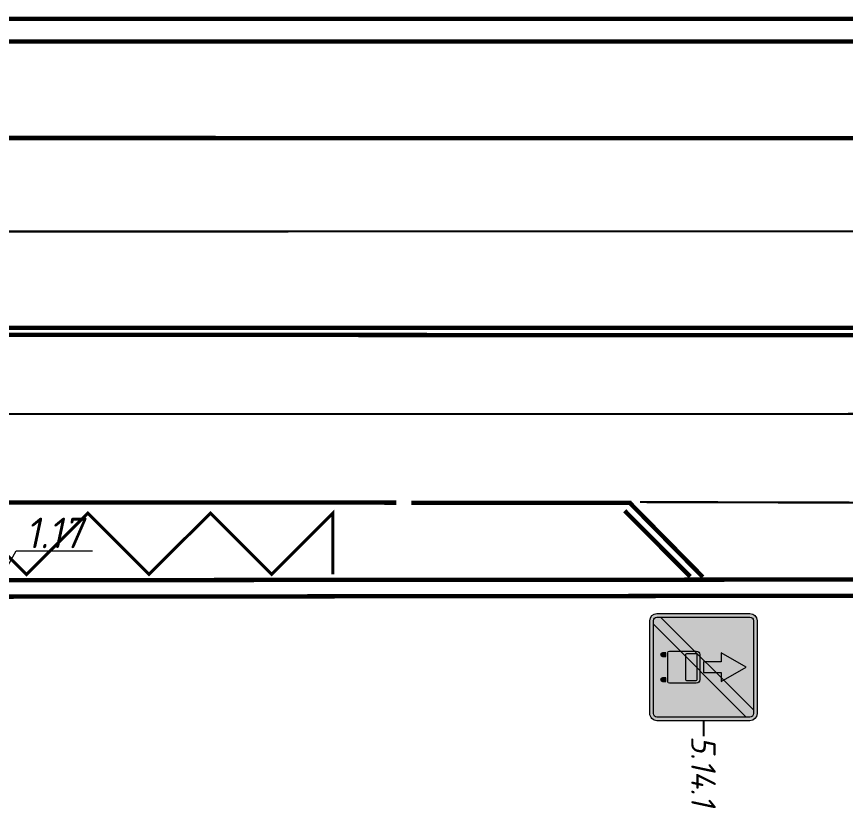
# Model space of a CAD drawing. Header units: millimetres. Extents: x 1734 to 2050, y 1482 to 1843.
# Drawn here: x 1839.92 to 1866.98, y 1737.39 to 1763.26 of the extents above; entities that cross this region are included whole.
import ezdxf
from ezdxf.enums import TextEntityAlignment as Align

# ---------------------------------------------------------------- set-up
doc = ezdxf.new("R2010")
doc.units = ezdxf.units.MM
for name, pattern in [('1.3', [17.848385, 5.910826, -0.0001, 11.937459]), ('1.5_1_3', [4, 0, -3, 1]), ('1.6_3_1', [4, 0, -1, 3]), ('JIS_02_0.7', [1.35, 0.75, -0.6])]:
    doc.linetypes.add(name, pattern=pattern)
doc.layers.add('знаки', color=7, linetype='Continuous', lineweight=0)
doc.layers.add('разметка', color=251, linetype='Continuous', lineweight=15)
doc.layers.add('КПЧ', color=9, linetype='Continuous')
doc.layers.add('Разметки', color=7, linetype='Continuous')
doc.styles.add('SASH', font='simplex8.shx', dxfattribs={"width": 0.9, "oblique": 12})

# ---------------------------------------------------------------- blocks, each defined once
blk = doc.blocks.new('*U9')
at = {"color": 0, "linetype": 'ByBlock', "const_width": 0.12}
blk.add_lwpolyline([(0.03658682090092859, 0.04755422732379714, 1), (-0.03658682090092859, -0.04755422732379714, 1)], format="xyb", close=True, dxfattribs=at)
at = {"layer": 'разметка', "color": 0}
blk.add_lwpolyline([(0, 6.938893903907228e-18), (1.116913020453921, 1.999999999999999), (3.613831115923367, 1.999999999999999)], dxfattribs=at)
at = {"layer": 'разметка', "color": 0, "style": 'SASH', "oblique": 12, "width": 0.9}
blk.add_attdef('RAZMETKA', text='', height=1, dxfattribs=at).set_placement((2.365372068188644, 1.784999999999999), align=Align.BOTTOM_CENTER)
blk = doc.blocks.new('5.14.1')
at = {"layer": 'знаки', "true_color": 0xffffff}
h = blk.add_hatch(color=7, dxfattribs=at)
edge = h.paths.add_edge_path()
edge.add_arc((-1.516666666666666, 3.266666666666666), 0.2333333333333343, 89.99999999999648, 179.9999999999965, ccw=False)
edge.add_line((-1.516666666666652, 3.5), (1.516666666666538, 3.5))
edge.add_arc((1.516666666666561, 3.266666666666675), 0.2333333333333254, 1.3073986337985843e-12, 90.00000000000568, ccw=False)
edge.add_line((1.749999999999886, 3.26666666666668), (1.749999999999886, 0.2333333333333201))
edge.add_arc((1.516666666666561, 0.2333333333333255), 0.2333333333333254, 269.9999999999943, 359.9999999999987, ccw=False)
edge.add_line((1.516666666666538, 0), (-1.516666666666652, 0))
edge.add_arc((-1.516666666666675, 0.2333333333333255), 0.2333333333333255, 180.0000000000013, 270.0000000000056, ccw=False)
edge.add_line((-1.75, 0.2333333333333201), (-1.75, 3.26666666666668))
edge = h.paths.add_edge_path(flags=16)
edge.add_arc((-1.516666666666704, 3.266666666666619), 0.1166666666667355, 89.9999999999742, 179.9999999999699, ccw=False)
edge.add_line((-1.516666666666652, 3.383333333333354), (1.516666666666538, 3.383333333333354))
edge.add_arc((1.51666666666659, 3.266666666666619), 0.1166666666667355, 3.012701199622825e-11, 90.0000000000258, ccw=False)
edge.add_line((1.633333333333326, 3.26666666666668), (1.633333333333326, 0.2333333333333201))
edge.add_arc((1.516666666666604, 0.2333333333333956), 0.1166666666667213, 269.99999999996726, 359.9999999999629, ccw=False)
edge.add_line((1.516666666666538, 0.1166666666666742), (-1.516666666666652, 0.1166666666666742))
edge.add_arc((-1.516666666666718, 0.2333333333333956), 0.1166666666667213, 180.0000000000371, 270.00000000003274, ccw=False)
edge.add_line((-1.633333333333439, 0.2333333333333201), (-1.633333333333439, 3.26666666666668))
at = {"layer": 'знаки'}
h = blk.add_hatch(color=5, dxfattribs=at)
edge = h.paths.add_edge_path()
edge.add_arc((-1.516666666666704, 3.266666666666619), 0.1166666666667355, 89.9999999999742, 179.9999999999699, ccw=False)
edge.add_line((-1.516666666666652, 3.383333333333354), (1.516666666666538, 3.383333333333354))
edge.add_arc((1.51666666666659, 3.266666666666619), 0.1166666666667355, 3.012701199622825e-11, 90.0000000000258, ccw=False)
edge.add_line((1.633333333333326, 3.26666666666668), (1.633333333333326, 0.2333333333333201))
edge.add_arc((1.516666666666604, 0.2333333333333956), 0.1166666666667213, 269.99999999996726, 359.9999999999629, ccw=False)
edge.add_line((1.516666666666538, 0.1166666666666742), (-1.516666666666652, 0.1166666666666742))
edge.add_arc((-1.516666666666718, 0.2333333333333956), 0.1166666666667213, 180.0000000000371, 270.00000000003274, ccw=False)
edge.add_line((-1.633333333333439, 0.2333333333333201), (-1.633333333333439, 3.26666666666668))
h.paths.add_polyline_path([(0, 1.749999999999943), (0.1750000000000682, 1.749999999999943), (0.1750000000000682, 2.333333333333314), (0.4666666666665833, 2.333333333333314), (0, 3.150000000000006), (-0.466666666666697, 2.333333333333314), (-0.1750000000000682, 2.333333333333314), (-0.1750000000000682, 1.749999999999943)], flags=16)
edge = h.paths.add_edge_path(flags=16)
edge.add_arc((0.4666666666665579, 0.6416666666666485), 0.0583333333333057, 270.000000000025, 359.999999999975, ccw=False)
edge.add_line((0.4666666666665833, 0.5833333333333428), (-0.466666666666697, 0.5833333333333428))
edge.add_arc((-0.4666666666666716, 0.6416666666666485), 0.0583333333333057, 180.000000000025, 269.999999999975, ccw=False)
edge.add_line((-0.5249999999999773, 0.6416666666666231), (-0.5249999999999773, 1.516666666666595))
edge.add_arc((-0.4083333333333643, 1.516666666666656), 0.116666666666613, 90.0000000000258, 180.0000000000301, ccw=False)
edge.add_line((-0.4083333333334167, 1.633333333333269), (0.4083333333331893, 1.633333333333269))
edge.add_arc((0.4083333333331938, 1.516666666666599), 0.1166666666666698, -2.2168933355715126e-12, 90.00000000000222, ccw=False)
edge.add_line((0.5249999999998636, 1.516666666666595), (0.5249999999998636, 0.6416666666666231))
edge = h.paths.add_edge_path(flags=0)
edge.add_arc((0.4083333333331901, 1.516666666666539), 0.02916666666680989, 1.099199697908394e-10, 90.00000000000152)
edge.add_line((0.4083333333331893, 1.545833333333348), (-0.408333333333303, 1.545833333333235))
edge.add_arc((-0.4083333333332486, 1.516666666666597), 0.0291666666666377, 90.00000000010698, 179.9999999997815)
edge.add_line((-0.4374999999998863, 1.516666666666708), (-0.4375, 1.19583333333324))
edge.add_arc((-0.4083333333333049, 1.195833333333295), 0.0291666666666951, 180.0000000001077, 270.0000000000037)
edge.add_line((-0.408333333333303, 1.1666666666666), (0.408333333333303, 1.1666666666666))
edge.add_arc((0.4083333333333049, 1.195833333333295), 0.02916666666669498, 269.9999999999963, 359.9999999998922)
edge.add_line((0.4375, 1.19583333333324), (0.4375, 1.516666666666595))
edge = h.paths.add_edge_path(flags=16)
edge.add_line((-0.3500000000000227, 0.4083333333332746), (-0.3500000000000227, 0.5249999999998352))
edge.add_line((-0.3500000000000227, 0.5249999999998352), (-0.466666666666697, 0.5249999999998352))
edge.add_line((-0.466666666666697, 0.5249999999998352), (-0.466666666666697, 0.4083333333332746))
edge.add_arc((-0.4083333333333599, 0.4083333333332746), 0.05833333333333712, 180, 360)
edge = h.paths.add_edge_path(flags=16)
edge.add_line((0.4666666666665833, 0.4083333333332746), (0.4666666666665833, 0.5249999999998352))
edge.add_line((0.4666666666665833, 0.5249999999998352), (0.3499999999999091, 0.5249999999998352))
edge.add_line((0.3499999999999091, 0.5249999999998352), (0.3499999999999091, 0.4083333333332746))
edge.add_arc((0.4083333333332462, 0.4083333333332746), 0.05833333333333712, 180, 360)
blk.add_hatch(color=1, dxfattribs=at).paths.add_polyline_path([(1.633333333333439, 3.150000000000034), (1.633333333333439, 3.26666666666668, 0.4142135623730728), (1.516666666666652, 3.383333333333354), (1.399999999999977, 3.383333333333354), (-1.633333333333326, 0.3500000000000227), (-1.633333333333326, 0.2333333333333485, 0.4142135623730728), (-1.516666666666538, 0.1166666666666742), (-1.399999999999864, 0.1166666666666742)])
at = {"layer": 'знаки', "true_color": 0xffffff}
blk.add_hatch(color=7, dxfattribs=at).paths.add_polyline_path([(0, 1.749999999999943), (0.1750000000000682, 1.749999999999943), (0.1750000000000682, 2.333333333333314), (0.4666666666665833, 2.333333333333314), (0, 3.150000000000006), (-0.466666666666697, 2.333333333333314), (-0.1750000000000682, 2.333333333333314), (-0.1750000000000682, 1.749999999999943)])
h = blk.add_hatch(color=7, dxfattribs=at)
edge = h.paths.add_edge_path()
edge.add_arc((0.4666666666665579, 0.6416666666666485), 0.0583333333333057, 270.000000000025, 359.999999999975, ccw=False)
edge.add_line((0.4666666666665833, 0.5833333333333428), (-0.466666666666697, 0.5833333333333428))
edge.add_arc((-0.4666666666666716, 0.6416666666666485), 0.0583333333333057, 180.000000000025, 269.999999999975, ccw=False)
edge.add_line((-0.5249999999999773, 0.6416666666666231), (-0.5249999999999773, 1.516666666666595))
edge.add_arc((-0.4083333333333643, 1.516666666666656), 0.116666666666613, 90.0000000000258, 180.0000000000301, ccw=False)
edge.add_line((-0.4083333333334167, 1.633333333333269), (0.4083333333331893, 1.633333333333269))
edge.add_arc((0.4083333333331938, 1.516666666666599), 0.1166666666666698, -2.2168933355715126e-12, 90.00000000000222, ccw=False)
edge.add_line((0.5249999999998636, 1.516666666666595), (0.5249999999998636, 0.6416666666666231))
edge = h.paths.add_edge_path(flags=16)
edge.add_arc((0.4083333333331901, 1.516666666666539), 0.02916666666680989, 1.099199697908394e-10, 90.00000000000152)
edge.add_line((0.4083333333331893, 1.545833333333348), (-0.408333333333303, 1.545833333333235))
edge.add_arc((-0.4083333333332486, 1.516666666666597), 0.0291666666666377, 90.00000000010698, 179.9999999997815)
edge.add_line((-0.4374999999998863, 1.516666666666708), (-0.4375, 1.19583333333324))
edge.add_arc((-0.4083333333333049, 1.195833333333295), 0.0291666666666951, 180.0000000001077, 270.0000000000037)
edge.add_line((-0.408333333333303, 1.1666666666666), (0.408333333333303, 1.1666666666666))
edge.add_arc((0.4083333333333049, 1.195833333333295), 0.02916666666669498, 269.9999999999963, 359.9999999998922)
edge.add_line((0.4375, 1.19583333333324), (0.4375, 1.516666666666595))
h = blk.add_hatch(color=7, dxfattribs=at)
edge = h.paths.add_edge_path()
edge.add_line((-0.3500000000000227, 0.4083333333332746), (-0.3500000000000227, 0.5249999999998352))
edge.add_line((-0.3500000000000227, 0.5249999999998352), (-0.466666666666697, 0.5249999999998352))
edge.add_line((-0.466666666666697, 0.5249999999998352), (-0.466666666666697, 0.4083333333332746))
edge.add_arc((-0.4083333333333599, 0.4083333333332746), 0.05833333333333712, 180, 360)
h = blk.add_hatch(color=7, dxfattribs=at)
edge = h.paths.add_edge_path()
edge.add_line((0.4666666666665833, 0.4083333333332746), (0.4666666666665833, 0.5249999999998352))
edge.add_line((0.4666666666665833, 0.5249999999998352), (0.3499999999999091, 0.5249999999998352))
edge.add_line((0.3499999999999091, 0.5249999999998352), (0.3499999999999091, 0.4083333333332746))
edge.add_arc((0.4083333333332462, 0.4083333333332746), 0.05833333333333712, 180, 360)
at = {"layer": 'Defpoints'}
blk.add_lwpolyline([(1.749999999999886, 1.750000000000057), (2.249999999999886, 1.750000000000057)], dxfattribs=at)
at = {"layer": 'знаки'}
blk.add_lwpolyline([(-1.75, 3.26666666666668, -0.4142135623730951), (-1.516666666666652, 3.5), (1.516666666666538, 3.5, -0.4142135623731172), (1.749999999999886, 3.26666666666668), (1.749999999999886, 0.2333333333333201, -0.4142135623731172), (1.516666666666538, 0), (-1.516666666666652, 0, -0.4142135623731172), (-1.75, 0.2333333333333201), (-1.75, 3.26666666666668)], format="xyb", dxfattribs=at)
at = {"layer": 'знаки', "color": 7, "true_color": 0xffffff}
for points in [[(-1.633333333333439, 3.26666666666668, -0.4142135623730728), (-1.516666666666652, 3.383333333333354), (1.516666666666538, 3.383333333333354, -0.4142135623730728), (1.633333333333326, 3.26666666666668), (1.633333333333326, 0.2333333333333201, -0.4142135623730728), (1.516666666666538, 0.1166666666666742), (-1.516666666666652, 0.1166666666666742, -0.4142135623730728), (-1.633333333333439, 0.2333333333333201)], [(0.4375, 1.516666666666595, 0.41421356237254), (0.4083333333331893, 1.545833333333348), (-0.408333333333303, 1.545833333333235, 0.4142135623714301), (-0.4374999999998863, 1.516666666666708), (-0.4375, 1.19583333333324, 0.4142135623725623), (-0.408333333333303, 1.1666666666666), (0.408333333333303, 1.1666666666666, 0.4142135623725623), (0.4375, 1.19583333333324), (0.4375, 1.516666666666595)], [(-0.3500000000000227, 0.4083333333332746), (-0.3500000000000227, 0.5249999999998352), (-0.466666666666697, 0.5249999999998352), (-0.466666666666697, 0.4083333333332746, 0.9999999999999999)], [(0.4666666666665833, 0.4083333333332746), (0.4666666666665833, 0.5249999999998352), (0.3499999999999091, 0.5249999999998352), (0.3499999999999091, 0.4083333333332746, 0.9999999999999999)]]:
    blk.add_lwpolyline(points, format="xyb", close=True, dxfattribs=at)
at = {"layer": 'знаки', "color": 1}
for points in [[(-1.633333333333326, 0.3500000000000227), (1.400000000000091, 3.383333333333354)], [(-1.399999999999977, 0.1166666666666742), (1.633333333333439, 3.150000000000034)]]:
    blk.add_lwpolyline(points, dxfattribs=at)
at = {"layer": 'знаки', "color": 7, "true_color": 0xffffff}
blk.add_lwpolyline([(0, 1.749999999999943), (0.1750000000000682, 1.749999999999943), (0.1750000000000682, 2.333333333333314), (0.4666666666665833, 2.333333333333314), (0, 3.150000000000006), (-0.466666666666697, 2.333333333333314), (-0.1750000000000682, 2.333333333333314), (-0.1750000000000682, 1.749999999999943)], close=True, dxfattribs=at)
blk.add_lwpolyline([(0.5249999999998636, 0.6416666666666231, -0.4142135623728397), (0.4666666666665833, 0.5833333333333428), (-0.466666666666697, 0.5833333333333428, -0.4142135623728397), (-0.5249999999999773, 0.6416666666666231), (-0.5249999999999773, 1.516666666666595, -0.4142135623731172), (-0.4083333333334167, 1.633333333333269), (0.4083333333331893, 1.633333333333269, -0.4142135623731172), (0.5249999999998636, 1.516666666666595), (0.5249999999998636, 0.6416666666666231)], format="xyb", dxfattribs=at)
at = {"layer": 'знаки', "color": 0, "lineweight": 30, "style": 'SASH', "oblique": 12, "width": 0.9}
blk.add_text('5.14.1', height=0.8, dxfattribs=at).set_placement((2.249999999999886, 1.750000000000057), align=Align.MIDDLE_LEFT)

msp = doc.modelspace()

# ---------------------------------------------------------------- linework, layer by layer
at = {"layer": 'КПЧ', "color": 5, "lineweight": 30, "const_width": 0.1424777130480112}
for points in [[(1755.006745417209, 1763.189608221523), (1888.910337940446, 1763.185418469844)], [(1756.221250194947, 1744.225265195135), (1887.799524172993, 1744.36201086469)]]:
    msp.add_lwpolyline(points, dxfattribs=at)
at = {"layer": 'разметка', "color": 30, "const_width": 0.1}
msp.add_lwpolyline([(1850.249918505124, 1745.039408191645), (1850.249918505124, 1747.039408191645), (1848.249918505124, 1745.039409553418), (1846.249918505124, 1747.039408191645), (1844.249918505124, 1745.039409553418), (1842.249918505124, 1747.039408191645), (1840.249918505124, 1745.039409553418), (1838.249918505124, 1747.039408191645), (1836.249918505124, 1745.039409553418), (1834.249918505124, 1747.039408191645), (1832.249918505124, 1745.039409553418), (1830.249918505124, 1747.039408191645), (1830.249918505124, 1745.039408191645)], dxfattribs=at)
at = {"layer": 'Разметки', "color": 7, "linetype": '1.3', "lineweight": 0, "const_width": 0.1424777130480112, "flags": 128}
for points in [[(1797.05019693536, 1762.45401926363), (1888.355565870799, 1762.440672119616)], [(1757.487305913317, 1753.105806039975), (1888.173374337764, 1753.088129561163)], [(1807.828491212114, 1744.828323021645), (1888.150202173752, 1744.885289423951)]]:
    msp.add_lwpolyline(points, dxfattribs=at)
at = {"layer": 'Разметки', "color": 2, "linetype": '1.3', "lineweight": 0, "const_width": 0.1424777130480112, "flags": 128}
for points in [[(1799.643150186883, 1759.299947854695), (1885.529322319726, 1759.288460278494)], [(1852.805844233501, 1747.380546116797), (1859.991536085639, 1747.375775207835)], [(1859.944791965861, 1747.373190233921), (1862.325403993105, 1744.954281869318)]]:
    msp.add_lwpolyline(points, dxfattribs=at)
at = {"layer": 'Разметки', "linetype": '1.6_3_1', "lineweight": 0, "const_width": 0.0712388565240056, "flags": 128}
for points in [[(1888.53303551892, 1756.249456642398), (1769.731664252115, 1756.229882096089)], [(1878.444435655963, 1750.282876905353), (1757.336262502293, 1750.263302359043)]]:
    msp.add_lwpolyline(points, dxfattribs=at)
at = {"layer": 'Разметки', "linetype": '1.3', "lineweight": 0, "const_width": 0.1424777130480112, "flags": 128}
msp.add_lwpolyline([(1757.487305913317, 1752.898305406164), (1888.188172063055, 1752.844207330849)], dxfattribs=at)
at = {"layer": 'Разметки', "color": 2, "linetype": '1.5_1_3', "lineweight": 0, "const_width": 0.1424777130480112, "flags": 128}
msp.add_lwpolyline([(1827.144386104783, 1747.38573705588), (1852.323645712035, 1747.382646008452)], dxfattribs=at)
at = {"layer": 'Разметки', "color": 7, "linetype": '1.6_3_1', "lineweight": 0, "const_width": 0.0712388565240056, "flags": 128}
msp.add_lwpolyline([(1860.279416323838, 1747.40206628792), (1878.069112433192, 1747.356853493789)], dxfattribs=at)
at = {"layer": 'Разметки', "color": 2, "linetype": 'JIS_02_0.7', "lineweight": 0, "const_width": 0.1424777130480112, "flags": 128}
msp.add_lwpolyline([(1859.777024993543, 1747.115386550423), (1861.911824768207, 1744.96903986511)], dxfattribs=at)

# ---------------------------------------------------------------- block references
at = {"layer": 'знаки', "rotation": 270}
msp.add_blockref('5.14.1', (1860.59557334376, 1742.009873444297), dxfattribs=at)
at = {"layer": 'разметка', "color": 7}
msp.add_blockref('*U9', (1838.791691570666, 1743.809354875058), dxfattribs=at).add_auto_attribs({'RAZMETKA': '1.17'})

doc.saveas('drawing.dxf')
